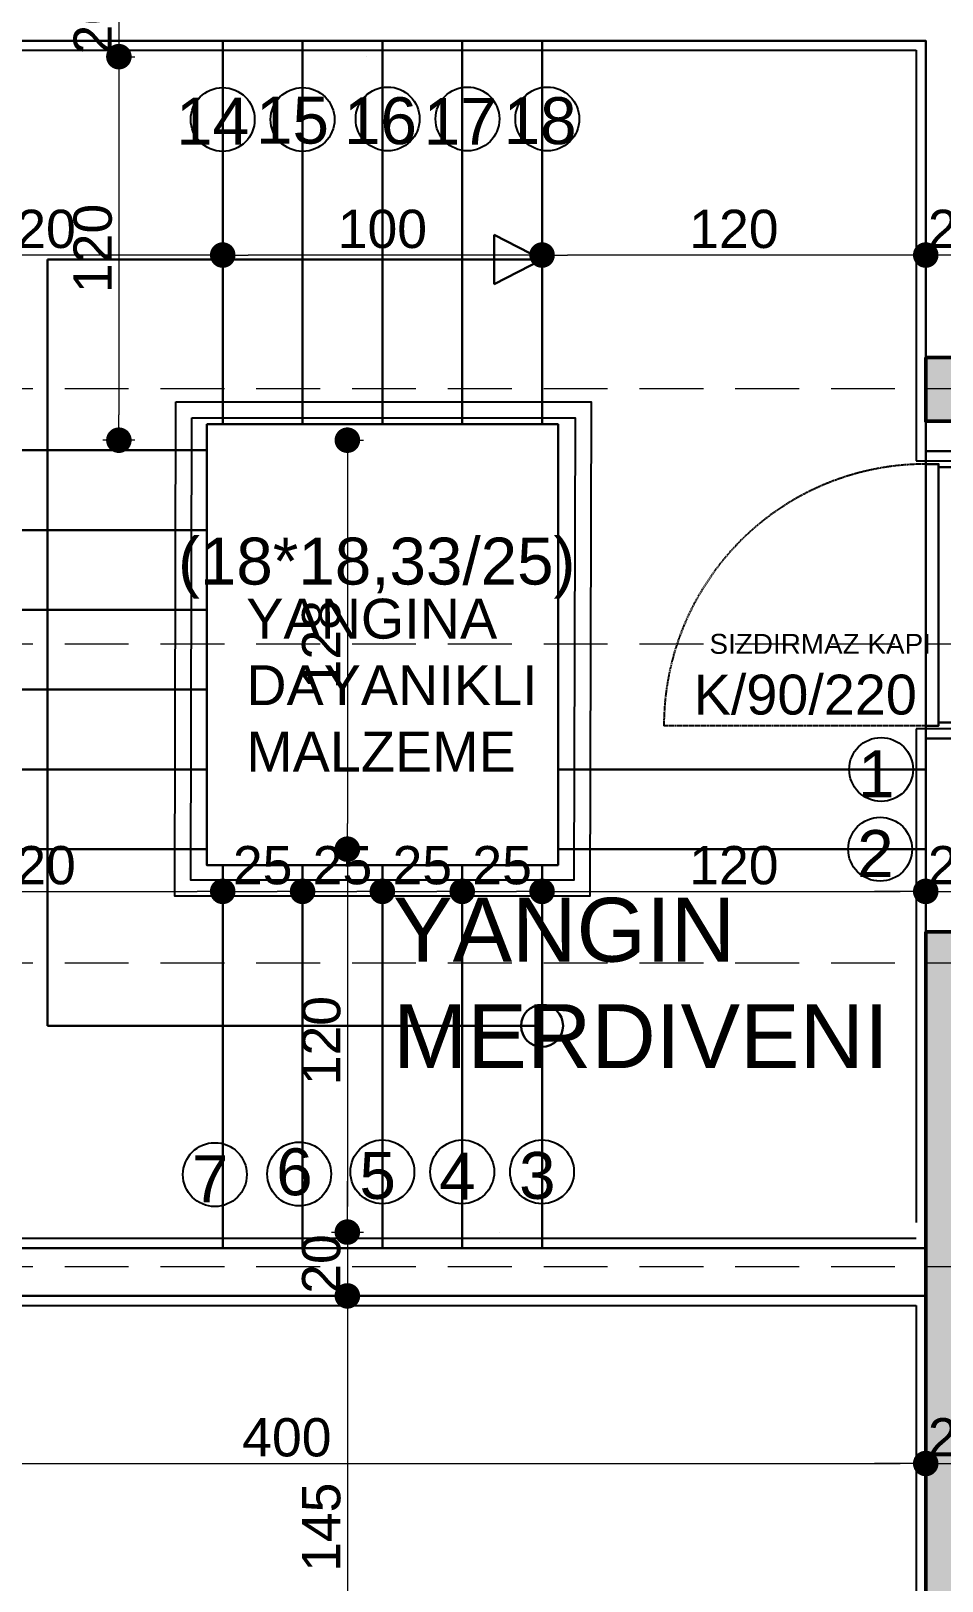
# Model space of a CAD drawing. Header units: millimetres. Extents: x 38129 to 72024, y -56282 to 16512.
# Drawn here: x 45683 to 45968.3, y -44649.3 to -44163.5 of the extents above; entities that cross this region are included whole.
import ezdxf

# ---------------------------------------------------------------- set-up
doc = ezdxf.new("R2010")
doc.units = ezdxf.units.MM
doc.linetypes.add('HIDDEN', pattern=[0.375, 0.25, -0.125])
for name, color, linetype, lineweight in [('AKS', 55, 'HIDDEN', 0), ('COLUMN4', 3, 'Continuous', 50), ('DIŞÖLÇÜ', 37, 'Continuous', 0), ('DUVAR', 255, 'Continuous', 30), ('KAPI', 4, 'Continuous', 30), ('M', 210, 'Continuous', 30), ('mahal', 7, 'Continuous', 5), ('pencere+KAPI', 1, 'Continuous', 0), ('TARAMA', 252, 'Continuous', 0), ('ölçü İÇ', 31, 'Continuous', 0)]:
    doc.layers.add(name, color=color, linetype=linetype, lineweight=lineweight)
for name, color, linetype in [('HIDDEN', 1, 'HIDDEN'), ('sıva', 41, 'Continuous'), ('tefriş', 42, 'Continuous')]:
    doc.layers.add(name, color=color, linetype=linetype)
doc.styles.add('icdisolcu_yazi', font='arial.ttf')
doc.styles.get("Standard").update_dxf_attribs({"font": 'arial.ttf'})
doc.styles.add('style1', font='arial.ttf')
doc.dimstyles.new('İç Ölçü', dxfattribs={"dimtxt": 12, "dimasz": 8, "dimexe": 5, "dimexo": 0, "dimgap": 2, "dimtad": 1, "dimdec": 0, "dimzin": 12, "dimdsep": 46, "dimtxsty": 'icdisolcu_yazi', "dimblk": 'DOT', "dimcen": 8, "dimdle": 5, "dimclrd": 256, "dimclre": 256, "dimclrt": 7, "dimadec": 0, "dimazin": 3, "dimtfac": 1, "dimtdec": 0, "dimtix": 1, "dimtmove": 2, "dimatfit": 3, "dimldrblk": 'DOT', "dimfxl": 0, "dimtolj": 1, "dimtzin": 0, "dimlwd": -1, "dimlwe": -1, "dimarcsym": 0})

# ---------------------------------------------------------------- blocks, each defined once
blk = doc.blocks.new('*U12')
for p, q in [((4, 0), (0, 0)), ((86, 0), (90, 0))]:
    blk.add_line(p, q)
blk.add_lwpolyline([(4, 0), (86, 0), (86, -4), (4, -4)], close=True)
for points in [[(0, -20), (5, -20), (5, -4)], [(90, -20), (85, -20), (85, -4)]]:
    blk.add_lwpolyline(points)
at = {"layer": 'DUVAR'}
for p, q in [((0, 0), (0, -20)), ((90, 0), (90, -20))]:
    blk.add_line(p, q, dxfattribs=at)
at = {"layer": 'HIDDEN'}
blk.add_line((4, 0), (4, 82), dxfattribs=at)
blk.add_arc((4, 0), 82, 360, 90, dxfattribs=at)
blk = doc.blocks.new('_Dot')
at = {"color": 0, "lineweight": -2}
blk.add_line((-0.5, 0), (-1, 0), dxfattribs=at)
at = {"color": 0, "lineweight": 30, "const_width": 0.5}
blk.add_lwpolyline([(-0.25, 0, 1), (0.25, 0, 1)], format="xyb", close=True, dxfattribs=at)
blk = doc.blocks.new('*D852')
at = {"layer": 'Defpoints', "color": 0, "lineweight": 120, "transparency": 16777216}
for p in [(45710.56, -44151.57), (45710.56, -44171.57), (45710.56, -44171.57)]:
    blk.add_point(p, dxfattribs=at)
at = {"layer": 'ölçü İÇ', "linetype": 'Continuous', "transparency": 16777216}
for p, q in [((45710.56, -44143.57), (45710.56, -44135.57)), ((45710.56, -44151.57), (45710.56, -44171.57)), ((45710.56, -44179.57), (45710.56, -44187.57))]:
    blk.add_line(p, q, dxfattribs=at)
at = {"layer": 'ölçü İÇ', "transparency": 16777216}
for p, q in [((45710.56, -44151.57), (45715.56, -44151.57)), ((45710.56, -44171.57), (45715.56, -44171.57))]:
    blk.add_line(p, q, dxfattribs=at)
at = {"layer": 'ölçü İÇ', "transparency": 16777216, "xscale": 8, "yscale": 8, "zscale": 8}
for p, rotation in [((45710.56, -44151.57), 270), ((45710.56, -44171.57), 90)]:
    blk.add_blockref('_Dot', p, dxfattribs=dict(at, rotation=rotation))
at = {"layer": 'ölçü İÇ', "color": 7, "transparency": 16777216, "insert": (45702.43, -44161.57), "char_height": 12, "attachment_point": 5, "rotation": 90, "style": 'icdisolcu_yazi'}
blk.add_mtext('\\A1;20', dxfattribs=at)
blk = doc.blocks.new('*D853')
at = {"layer": 'Defpoints', "color": 0, "lineweight": 120, "transparency": 16777216}
for p in [(45710.56, -44171.57), (45710.56, -44291.76), (45782.11, -44291.76)]:
    blk.add_point(p, dxfattribs=at)
at = {"layer": 'ölçü İÇ', "transparency": 16777216}
for p, q in [((45710.56, -44171.57), (45715.56, -44171.57)), ((45715.56, -44291.76), (45705.56, -44291.76))]:
    blk.add_line(p, q, dxfattribs=at)
at = {"layer": 'ölçü İÇ', "linetype": 'Continuous', "transparency": 16777216}
blk.add_line((45710.56, -44179.57), (45710.56, -44283.76), dxfattribs=at)
at = {"layer": 'ölçü İÇ', "transparency": 16777216, "xscale": 8, "yscale": 8, "zscale": 8}
for p, rotation in [((45710.56, -44171.57), 90), ((45710.56, -44291.76), 270)]:
    blk.add_blockref('_Dot', p, dxfattribs=dict(at, rotation=rotation))
at = {"layer": 'ölçü İÇ', "color": 7, "transparency": 16777216, "insert": (45702.43, -44231.67), "char_height": 12, "attachment_point": 5, "rotation": 90, "style": 'icdisolcu_yazi'}
blk.add_mtext('\\A1;120', dxfattribs=at)
blk = doc.blocks.new('*D854')
at = {"layer": 'Defpoints', "color": 0, "lineweight": 120, "transparency": 16777216}
for p in [(45782.11, -44291.76), (45782.11, -44419.92), (45782.11, -44419.92)]:
    blk.add_point(p, dxfattribs=at)
at = {"layer": 'ölçü İÇ', "transparency": 16777216}
for p, q in [((45782.11, -44291.76), (45787.11, -44291.76)), ((45782.11, -44419.92), (45787.11, -44419.92))]:
    blk.add_line(p, q, dxfattribs=at)
at = {"layer": 'ölçü İÇ', "linetype": 'Continuous', "transparency": 16777216}
blk.add_line((45782.11, -44299.76), (45782.11, -44411.92), dxfattribs=at)
at = {"layer": 'ölçü İÇ', "transparency": 16777216, "xscale": 8, "yscale": 8, "zscale": 8}
for p, rotation in [((45782.11, -44291.76), 90), ((45782.11, -44419.92), 270)]:
    blk.add_blockref('_Dot', p, dxfattribs=dict(at, rotation=rotation))
at = {"layer": 'ölçü İÇ', "color": 7, "transparency": 16777216, "insert": (45773.99, -44355.84), "char_height": 12, "attachment_point": 5, "rotation": 90, "style": 'icdisolcu_yazi'}
blk.add_mtext('\\A1;128', dxfattribs=at)
blk = doc.blocks.new('*D855')
at = {"layer": 'Defpoints', "color": 0, "lineweight": 120, "transparency": 16777216}
for p in [(45782.11, -44419.92), (45711.25, -44539.92), (45782.11, -44539.92)]:
    blk.add_point(p, dxfattribs=at)
at = {"layer": 'ölçü İÇ', "transparency": 16777216}
for p, q in [((45782.11, -44419.92), (45787.11, -44419.92)), ((45777.11, -44539.92), (45787.11, -44539.92))]:
    blk.add_line(p, q, dxfattribs=at)
at = {"layer": 'ölçü İÇ', "linetype": 'Continuous', "transparency": 16777216}
blk.add_line((45782.11, -44427.92), (45782.11, -44531.92), dxfattribs=at)
at = {"layer": 'ölçü İÇ', "transparency": 16777216, "xscale": 8, "yscale": 8, "zscale": 8}
for p, rotation in [((45782.11, -44419.92), 90), ((45782.11, -44539.92), 270)]:
    blk.add_blockref('_Dot', p, dxfattribs=dict(at, rotation=rotation))
at = {"layer": 'ölçü İÇ', "color": 7, "transparency": 16777216, "insert": (45773.99, -44479.92), "char_height": 12, "attachment_point": 5, "rotation": 90, "style": 'icdisolcu_yazi'}
blk.add_mtext('\\A1;120', dxfattribs=at)
blk = doc.blocks.new('*D856')
at = {"layer": 'Defpoints', "color": 0, "lineweight": 120, "transparency": 16777216}
for p in [(45782.11, -44539.92), (45782.11, -44559.92), (45782.11, -44559.92)]:
    blk.add_point(p, dxfattribs=at)
at = {"layer": 'ölçü İÇ', "linetype": 'Continuous', "transparency": 16777216}
for p, q in [((45782.11, -44531.92), (45782.11, -44523.92)), ((45782.11, -44539.92), (45782.11, -44559.92)), ((45782.11, -44567.92), (45782.11, -44575.92))]:
    blk.add_line(p, q, dxfattribs=at)
at = {"layer": 'ölçü İÇ', "transparency": 16777216}
for p, q in [((45782.11, -44539.92), (45787.11, -44539.92)), ((45782.11, -44559.92), (45787.11, -44559.92))]:
    blk.add_line(p, q, dxfattribs=at)
at = {"layer": 'ölçü İÇ', "transparency": 16777216, "xscale": 8, "yscale": 8, "zscale": 8}
for p, rotation in [((45782.11, -44539.92), 270), ((45782.11, -44559.92), 90)]:
    blk.add_blockref('_Dot', p, dxfattribs=dict(at, rotation=rotation))
at = {"layer": 'ölçü İÇ', "color": 7, "transparency": 16777216, "insert": (45773.99, -44549.92), "char_height": 12, "attachment_point": 5, "rotation": 90, "style": 'icdisolcu_yazi'}
blk.add_mtext('\\A1;20', dxfattribs=at)
blk = doc.blocks.new('*D857')
at = {"layer": 'Defpoints', "color": 0, "lineweight": 120, "transparency": 16777216}
for p in [(45782.11, -44559.92), (45782.11, -44704.92), (45852.98, -44704.92)]:
    blk.add_point(p, dxfattribs=at)
at = {"layer": 'ölçü İÇ', "transparency": 16777216}
for p, q in [((45782.11, -44559.92), (45787.11, -44559.92)), ((45787.11, -44704.92), (45777.11, -44704.92))]:
    blk.add_line(p, q, dxfattribs=at)
at = {"layer": 'ölçü İÇ', "linetype": 'Continuous', "transparency": 16777216}
blk.add_line((45782.11, -44567.92), (45782.11, -44696.92), dxfattribs=at)
at = {"layer": 'ölçü İÇ', "transparency": 16777216, "xscale": 8, "yscale": 8, "zscale": 8}
for p, rotation in [((45782.11, -44559.92), 90), ((45782.11, -44704.92), 270)]:
    blk.add_blockref('_Dot', p, dxfattribs=dict(at, rotation=rotation))
at = {"layer": 'ölçü İÇ', "color": 7, "transparency": 16777216, "insert": (45773.99, -44632.42), "char_height": 12, "attachment_point": 5, "rotation": 90, "style": 'icdisolcu_yazi'}
blk.add_mtext('\\A1;145', dxfattribs=at)
blk = doc.blocks.new('*D863')
at = {"layer": 'Defpoints', "color": 0, "lineweight": 120, "transparency": 16777216}
for p in [(45563.09, -44567.42), (45963.23, -44612.42), (45963.23, -44612.44)]:
    blk.add_point(p, dxfattribs=at)
at = {"layer": 'ölçü İÇ', "transparency": 16777216}
for p, q in [((45563.09, -44607.44), (45563.09, -44617.44)), ((45963.23, -44612.42), (45963.23, -44617.44))]:
    blk.add_line(p, q, dxfattribs=at)
at = {"layer": 'ölçü İÇ', "linetype": 'Continuous', "transparency": 16777216}
blk.add_line((45571.09, -44612.44), (45955.23, -44612.44), dxfattribs=at)
at = {"layer": 'ölçü İÇ', "transparency": 16777216, "xscale": 8, "yscale": 8, "zscale": 8, "rotation": 180}
blk.add_blockref('_Dot', (45563.09, -44612.44), dxfattribs=at)
at = {"layer": 'ölçü İÇ', "transparency": 16777216, "xscale": 8, "yscale": 8, "zscale": 8}
blk.add_blockref('_Dot', (45963.23, -44612.44), dxfattribs=at)
at = {"layer": 'ölçü İÇ', "color": 7, "transparency": 16777216, "insert": (45763.16, -44604.31), "char_height": 12, "attachment_point": 5, "style": 'icdisolcu_yazi'}
blk.add_mtext('\\A1;400', dxfattribs=at)
blk = doc.blocks.new('*D864')
at = {"layer": 'Defpoints', "color": 0, "lineweight": 120, "transparency": 16777216}
for p in [(45963.23, -44612.42), (45983.23, -44612.42), (45983.23, -44612.44)]:
    blk.add_point(p, dxfattribs=at)
at = {"layer": 'ölçü İÇ', "linetype": 'Continuous', "transparency": 16777216}
for p, q in [((45955.23, -44612.44), (45947.23, -44612.44)), ((45963.23, -44612.44), (45983.23, -44612.44)), ((45991.23, -44612.44), (45999.23, -44612.44))]:
    blk.add_line(p, q, dxfattribs=at)
at = {"layer": 'ölçü İÇ', "transparency": 16777216}
for p, q in [((45963.23, -44612.42), (45963.23, -44617.44)), ((45983.23, -44612.42), (45983.23, -44617.44))]:
    blk.add_line(p, q, dxfattribs=at)
at = {"layer": 'ölçü İÇ', "transparency": 16777216, "xscale": 8, "yscale": 8, "zscale": 8}
blk.add_blockref('_Dot', (45963.23, -44612.44), dxfattribs=at)
at = {"layer": 'ölçü İÇ', "transparency": 16777216, "xscale": 8, "yscale": 8, "zscale": 8, "rotation": 180}
blk.add_blockref('_Dot', (45983.23, -44612.44), dxfattribs=at)
at = {"layer": 'ölçü İÇ', "color": 7, "transparency": 16777216, "insert": (45973.23, -44604.31), "char_height": 12, "attachment_point": 5, "style": 'icdisolcu_yazi'}
blk.add_mtext('\\A1;20', dxfattribs=at)
blk = doc.blocks.new('*D867')
at = {"layer": 'Defpoints', "color": 0, "lineweight": 120, "transparency": 16777216}
for p in [(45743.08, -44419.92), (45623.08, -44433.15), (45743.08, -44433.15)]:
    blk.add_point(p, dxfattribs=at)
at = {"layer": 'ölçü İÇ', "transparency": 16777216}
for p, q in [((45623.08, -44433.15), (45623.08, -44428.15)), ((45743.08, -44428.15), (45743.08, -44438.15))]:
    blk.add_line(p, q, dxfattribs=at)
at = {"layer": 'ölçü İÇ', "linetype": 'Continuous', "transparency": 16777216}
blk.add_line((45631.08, -44433.15), (45735.08, -44433.15), dxfattribs=at)
at = {"layer": 'ölçü İÇ', "transparency": 16777216, "xscale": 8, "yscale": 8, "zscale": 8, "rotation": 180}
blk.add_blockref('_Dot', (45623.08, -44433.15), dxfattribs=at)
at = {"layer": 'ölçü İÇ', "transparency": 16777216, "xscale": 8, "yscale": 8, "zscale": 8}
blk.add_blockref('_Dot', (45743.08, -44433.15), dxfattribs=at)
at = {"layer": 'ölçü İÇ', "color": 7, "transparency": 16777216, "insert": (45683.08, -44425.02), "char_height": 12, "attachment_point": 5, "style": 'icdisolcu_yazi'}
blk.add_mtext('\\A1;120', dxfattribs=at)
blk = doc.blocks.new('*D868')
at = {"layer": 'Defpoints', "color": 0, "lineweight": 120, "transparency": 16777216}
for p in [(45743.08, -44419.92), (45768.08, -44433.15), (45768.08, -44433.15)]:
    blk.add_point(p, dxfattribs=at)
at = {"layer": 'ölçü İÇ', "transparency": 16777216}
for p, q in [((45743.08, -44428.15), (45743.08, -44438.15)), ((45768.08, -44433.15), (45768.08, -44428.15))]:
    blk.add_line(p, q, dxfattribs=at)
at = {"layer": 'ölçü İÇ', "linetype": 'Continuous', "transparency": 16777216}
blk.add_line((45751.08, -44433.15), (45760.08, -44433.15), dxfattribs=at)
at = {"layer": 'ölçü İÇ', "transparency": 16777216, "xscale": 8, "yscale": 8, "zscale": 8, "rotation": 180}
blk.add_blockref('_Dot', (45743.08, -44433.15), dxfattribs=at)
at = {"layer": 'ölçü İÇ', "transparency": 16777216, "xscale": 8, "yscale": 8, "zscale": 8}
blk.add_blockref('_Dot', (45768.08, -44433.15), dxfattribs=at)
at = {"layer": 'ölçü İÇ', "color": 7, "transparency": 16777216, "insert": (45755.58, -44425.02), "char_height": 12, "attachment_point": 5, "style": 'icdisolcu_yazi'}
blk.add_mtext('\\A1;25', dxfattribs=at)
blk = doc.blocks.new('*D869')
at = {"layer": 'Defpoints', "color": 0, "lineweight": 120, "transparency": 16777216}
for p in [(45768.08, -44433.15), (45793.08, -44433.15), (45793.08, -44438.6)]:
    blk.add_point(p, dxfattribs=at)
at = {"layer": 'ölçü İÇ', "transparency": 16777216}
for p, q in [((45768.08, -44433.15), (45768.08, -44428.15)), ((45793.08, -44438.15), (45793.08, -44428.15))]:
    blk.add_line(p, q, dxfattribs=at)
at = {"layer": 'ölçü İÇ', "linetype": 'Continuous', "transparency": 16777216}
blk.add_line((45776.08, -44433.15), (45785.08, -44433.15), dxfattribs=at)
at = {"layer": 'ölçü İÇ', "transparency": 16777216, "xscale": 8, "yscale": 8, "zscale": 8, "rotation": 180}
blk.add_blockref('_Dot', (45768.08, -44433.15), dxfattribs=at)
at = {"layer": 'ölçü İÇ', "transparency": 16777216, "xscale": 8, "yscale": 8, "zscale": 8}
blk.add_blockref('_Dot', (45793.08, -44433.15), dxfattribs=at)
at = {"layer": 'ölçü İÇ', "color": 7, "transparency": 16777216, "insert": (45780.58, -44425.02), "char_height": 12, "attachment_point": 5, "style": 'icdisolcu_yazi'}
blk.add_mtext('\\A1;25', dxfattribs=at)
blk = doc.blocks.new('*D870')
at = {"layer": 'Defpoints', "color": 0, "lineweight": 120, "transparency": 16777216}
for p in [(45818.08, -44433.15), (45793.08, -44438.6), (45818.08, -44438.27)]:
    blk.add_point(p, dxfattribs=at)
at = {"layer": 'ölçü İÇ', "transparency": 16777216}
for p, q in [((45793.08, -44438.15), (45793.08, -44428.15)), ((45818.08, -44438.15), (45818.08, -44428.15))]:
    blk.add_line(p, q, dxfattribs=at)
at = {"layer": 'ölçü İÇ', "linetype": 'Continuous', "transparency": 16777216}
blk.add_line((45801.08, -44433.15), (45810.08, -44433.15), dxfattribs=at)
at = {"layer": 'ölçü İÇ', "transparency": 16777216, "xscale": 8, "yscale": 8, "zscale": 8, "rotation": 180}
blk.add_blockref('_Dot', (45793.08, -44433.15), dxfattribs=at)
at = {"layer": 'ölçü İÇ', "transparency": 16777216, "xscale": 8, "yscale": 8, "zscale": 8}
blk.add_blockref('_Dot', (45818.08, -44433.15), dxfattribs=at)
at = {"layer": 'ölçü İÇ', "color": 7, "transparency": 16777216, "insert": (45805.58, -44425.02), "char_height": 12, "attachment_point": 5, "style": 'icdisolcu_yazi'}
blk.add_mtext('\\A1;25', dxfattribs=at)
blk = doc.blocks.new('*D871')
at = {"layer": 'Defpoints', "color": 0, "lineweight": 120, "transparency": 16777216}
for p in [(45843.08, -44433.15), (45818.08, -44438.27), (45843.08, -44436.97)]:
    blk.add_point(p, dxfattribs=at)
at = {"layer": 'ölçü İÇ', "transparency": 16777216}
for p, q in [((45818.08, -44438.15), (45818.08, -44428.15)), ((45843.08, -44436.97), (45843.08, -44428.15))]:
    blk.add_line(p, q, dxfattribs=at)
at = {"layer": 'ölçü İÇ', "linetype": 'Continuous', "transparency": 16777216}
blk.add_line((45826.08, -44433.15), (45835.08, -44433.15), dxfattribs=at)
at = {"layer": 'ölçü İÇ', "transparency": 16777216, "xscale": 8, "yscale": 8, "zscale": 8, "rotation": 180}
blk.add_blockref('_Dot', (45818.08, -44433.15), dxfattribs=at)
at = {"layer": 'ölçü İÇ', "transparency": 16777216, "xscale": 8, "yscale": 8, "zscale": 8}
blk.add_blockref('_Dot', (45843.08, -44433.15), dxfattribs=at)
at = {"layer": 'ölçü İÇ', "color": 7, "transparency": 16777216, "insert": (45830.58, -44425.02), "char_height": 12, "attachment_point": 5, "style": 'icdisolcu_yazi'}
blk.add_mtext('\\A1;25', dxfattribs=at)
blk = doc.blocks.new('*D872')
at = {"layer": 'Defpoints', "color": 0, "lineweight": 120, "transparency": 16777216}
for p in [(45963.23, -44433.15), (45963.23, -44433.19), (45843.08, -44436.97)]:
    blk.add_point(p, dxfattribs=at)
at = {"layer": 'ölçü İÇ', "transparency": 16777216}
for p, q in [((45843.08, -44436.97), (45843.08, -44428.15)), ((45963.23, -44433.19), (45963.23, -44428.15))]:
    blk.add_line(p, q, dxfattribs=at)
at = {"layer": 'ölçü İÇ', "linetype": 'Continuous', "transparency": 16777216}
blk.add_line((45851.08, -44433.15), (45955.23, -44433.15), dxfattribs=at)
at = {"layer": 'ölçü İÇ', "transparency": 16777216, "xscale": 8, "yscale": 8, "zscale": 8, "rotation": 180}
blk.add_blockref('_Dot', (45843.08, -44433.15), dxfattribs=at)
at = {"layer": 'ölçü İÇ', "transparency": 16777216, "xscale": 8, "yscale": 8, "zscale": 8}
blk.add_blockref('_Dot', (45963.23, -44433.15), dxfattribs=at)
at = {"layer": 'ölçü İÇ', "color": 7, "transparency": 16777216, "insert": (45903.15, -44425.02), "char_height": 12, "attachment_point": 5, "style": 'icdisolcu_yazi'}
blk.add_mtext('\\A1;120', dxfattribs=at)
blk = doc.blocks.new('*D873')
at = {"layer": 'Defpoints', "color": 0, "lineweight": 120, "transparency": 16777216}
for p in [(45963.23, -44433.19), (45983.23, -44433.15), (45983.23, -44433.2)]:
    blk.add_point(p, dxfattribs=at)
at = {"layer": 'ölçü İÇ', "transparency": 16777216}
for p, q in [((45963.23, -44433.19), (45963.23, -44428.15)), ((45983.23, -44433.2), (45983.23, -44428.15))]:
    blk.add_line(p, q, dxfattribs=at)
at = {"layer": 'ölçü İÇ', "linetype": 'Continuous', "transparency": 16777216}
for p, q in [((45955.23, -44433.15), (45947.23, -44433.15)), ((45963.23, -44433.15), (45983.23, -44433.15)), ((45991.23, -44433.15), (45999.23, -44433.15))]:
    blk.add_line(p, q, dxfattribs=at)
at = {"layer": 'ölçü İÇ', "transparency": 16777216, "xscale": 8, "yscale": 8, "zscale": 8}
blk.add_blockref('_Dot', (45963.23, -44433.15), dxfattribs=at)
at = {"layer": 'ölçü İÇ', "transparency": 16777216, "xscale": 8, "yscale": 8, "zscale": 8, "rotation": 180}
blk.add_blockref('_Dot', (45983.23, -44433.15), dxfattribs=at)
at = {"layer": 'ölçü İÇ', "color": 7, "transparency": 16777216, "insert": (45973.23, -44425.02), "char_height": 12, "attachment_point": 5, "style": 'icdisolcu_yazi'}
blk.add_mtext('\\A1;20', dxfattribs=at)
blk = doc.blocks.new('*D876')
at = {"layer": 'Defpoints', "color": 0, "lineweight": 120, "transparency": 16777216}
for p in [(45963.23, -44224.04), (45983.23, -44222.01), (45963.23, -44233.74)]:
    blk.add_point(p, dxfattribs=at)
at = {"layer": 'ölçü İÇ', "transparency": 16777216}
for p, q in [((45963.23, -44228.74), (45963.23, -44238.74)), ((45983.23, -44228.74), (45983.23, -44238.74))]:
    blk.add_line(p, q, dxfattribs=at)
at = {"layer": 'ölçü İÇ', "linetype": 'Continuous', "transparency": 16777216}
for p, q in [((45955.23, -44233.74), (45947.23, -44233.74)), ((45983.23, -44233.74), (45963.23, -44233.74)), ((45991.23, -44233.74), (45999.23, -44233.74))]:
    blk.add_line(p, q, dxfattribs=at)
at = {"layer": 'ölçü İÇ', "transparency": 16777216, "xscale": 8, "yscale": 8, "zscale": 8}
blk.add_blockref('_Dot', (45963.23, -44233.74), dxfattribs=at)
at = {"layer": 'ölçü İÇ', "transparency": 16777216, "xscale": 8, "yscale": 8, "zscale": 8, "rotation": 180}
blk.add_blockref('_Dot', (45983.23, -44233.74), dxfattribs=at)
at = {"layer": 'ölçü İÇ', "color": 7, "transparency": 16777216, "insert": (45973.23, -44225.62), "char_height": 12, "attachment_point": 5, "style": 'icdisolcu_yazi'}
blk.add_mtext('\\A1;20', dxfattribs=at)
blk = doc.blocks.new('*D877')
at = {"layer": 'Defpoints', "color": 0, "lineweight": 120, "transparency": 16777216}
for p in [(45963.23, -44224.04), (45843.08, -44233.74), (45843.08, -44233.74)]:
    blk.add_point(p, dxfattribs=at)
at = {"layer": 'ölçü İÇ', "transparency": 16777216}
for p, q in [((45843.08, -44233.74), (45843.08, -44228.74)), ((45963.23, -44228.74), (45963.23, -44238.74))]:
    blk.add_line(p, q, dxfattribs=at)
at = {"layer": 'ölçü İÇ', "linetype": 'Continuous', "transparency": 16777216}
blk.add_line((45955.23, -44233.74), (45851.08, -44233.74), dxfattribs=at)
at = {"layer": 'ölçü İÇ', "transparency": 16777216, "xscale": 8, "yscale": 8, "zscale": 8, "rotation": 180}
blk.add_blockref('_Dot', (45843.08, -44233.74), dxfattribs=at)
at = {"layer": 'ölçü İÇ', "transparency": 16777216, "xscale": 8, "yscale": 8, "zscale": 8}
blk.add_blockref('_Dot', (45963.23, -44233.74), dxfattribs=at)
at = {"layer": 'ölçü İÇ', "color": 7, "transparency": 16777216, "insert": (45903.16, -44225.62), "char_height": 12, "attachment_point": 5, "style": 'icdisolcu_yazi'}
blk.add_mtext('\\A1;120', dxfattribs=at)
blk = doc.blocks.new('*D878')
at = {"layer": 'Defpoints', "color": 0, "lineweight": 120, "transparency": 16777216}
for p in [(45743.08, -44233.74), (45743.08, -44233.74), (45843.08, -44233.74)]:
    blk.add_point(p, dxfattribs=at)
at = {"layer": 'ölçü İÇ', "transparency": 16777216}
for p, q in [((45743.08, -44233.74), (45743.08, -44228.74)), ((45843.08, -44233.74), (45843.08, -44228.74))]:
    blk.add_line(p, q, dxfattribs=at)
at = {"layer": 'ölçü İÇ', "linetype": 'Continuous', "transparency": 16777216}
blk.add_line((45835.08, -44233.74), (45751.08, -44233.74), dxfattribs=at)
at = {"layer": 'ölçü İÇ', "transparency": 16777216, "xscale": 8, "yscale": 8, "zscale": 8, "rotation": 180}
blk.add_blockref('_Dot', (45743.08, -44233.74), dxfattribs=at)
at = {"layer": 'ölçü İÇ', "transparency": 16777216, "xscale": 8, "yscale": 8, "zscale": 8}
blk.add_blockref('_Dot', (45843.08, -44233.74), dxfattribs=at)
at = {"layer": 'ölçü İÇ', "color": 7, "transparency": 16777216, "insert": (45793.08, -44225.62), "char_height": 12, "attachment_point": 5, "style": 'icdisolcu_yazi'}
blk.add_mtext('\\A1;100', dxfattribs=at)
blk = doc.blocks.new('*D879')
at = {"layer": 'Defpoints', "color": 0, "lineweight": 120, "transparency": 16777216}
for p in [(45623.08, -44233.74), (45623.08, -44233.74), (45743.08, -44233.74)]:
    blk.add_point(p, dxfattribs=at)
at = {"layer": 'ölçü İÇ', "transparency": 16777216}
for p, q in [((45623.08, -44233.74), (45623.08, -44228.74)), ((45743.08, -44233.74), (45743.08, -44228.74))]:
    blk.add_line(p, q, dxfattribs=at)
at = {"layer": 'ölçü İÇ', "linetype": 'Continuous', "transparency": 16777216}
blk.add_line((45735.08, -44233.74), (45631.08, -44233.74), dxfattribs=at)
at = {"layer": 'ölçü İÇ', "transparency": 16777216, "xscale": 8, "yscale": 8, "zscale": 8, "rotation": 180}
blk.add_blockref('_Dot', (45623.08, -44233.74), dxfattribs=at)
at = {"layer": 'ölçü İÇ', "transparency": 16777216, "xscale": 8, "yscale": 8, "zscale": 8}
blk.add_blockref('_Dot', (45743.08, -44233.74), dxfattribs=at)
at = {"layer": 'ölçü İÇ', "color": 7, "transparency": 16777216, "insert": (45683.08, -44225.62), "char_height": 12, "attachment_point": 5, "style": 'icdisolcu_yazi'}
blk.add_mtext('\\A1;120', dxfattribs=at)
blk = doc.blocks.new('wertertw')
at = {"layer": 'TARAMA', "lineweight": -3}
h = blk.add_hatch(dxfattribs=at)
h.set_pattern_fill('ANSI33', color=256, scale=2.5, style=0)
h.set_pattern_definition([(45, (-86643.698, -32547.66), (-11.2253202, 11.2253202), []), (45, (-86632.472, -32547.66), (-11.2253202, 11.2253202), [7.9375, -3.96875])])
h.paths.add_polyline_path([(-616.25, 351.94), (-616.25, -88.06), (-306.25, -88.06), (-306.25, -68.06), (-596.25, -68.06), (-596.25, 331.94), (-306.25, 331.94), (-306.25, 351.94)])
h.paths.add_polyline_path([(38.75, -338.06), (78.75, -338.06), (78.75, -378.06), (38.75, -378.06)])
h.paths.add_polyline_path([(-471.25, -318.06), (-441.25, -318.06), (-441.25, -378.06), (-471.25, -378.06)])
h.paths.add_polyline_path([(-961.25, -318.06), (-931.25, -318.06), (-931.25, -378.06), (-961.25, -378.06)])
h.paths.add_polyline_path([(343.75, -163.06), (413.75, -163.06), (413.75, -198.06), (343.75, -198.06)])
h.paths.add_polyline_path([(8.75, -163.06), (78.75, -163.06), (78.75, -198.06), (8.75, -198.06)])
h.paths.add_polyline_path([(-1036.25, -148.06), (-906.25, -148.06), (-906.25, -178.06), (-1036.25, -178.06)])
h.paths.add_polyline_path([(-976.25, 256.94), (-916.25, 256.94), (-916.25, 226.94), (-976.25, 226.94)])
h.paths.add_polyline_path([(343.75, 459.44), (413.75, 459.44), (413.75, 424.44), (343.75, 424.44)])
h.paths.add_polyline_path([(8.75, 459.44), (78.75, 459.44), (78.75, 424.44), (8.75, 424.44)])
h.paths.add_polyline_path([(-616.25, 531.94), (-306.25, 531.94), (-306.25, 511.94), (-616.25, 511.94)])
h.paths.add_polyline_path([(-976.25, 656.94), (-916.25, 656.94), (-916.25, 626.94), (-976.25, 626.94)])
h.paths.add_polyline_path([(-616.25, 971.94), (-306.25, 971.94), (-306.25, 951.94), (-616.25, 951.94)])
h.paths.add_polyline_path([(343.75, 1081.94), (413.75, 1081.94), (413.75, 1046.94), (343.75, 1046.94)])
h.paths.add_polyline_path([(8.75, 1081.94), (78.75, 1081.94), (78.75, 1046.94), (8.75, 1046.94)])
h.paths.add_polyline_path([(-1036.25, 1061.94), (-906.25, 1061.94), (-906.25, 1031.94), (-1036.25, 1031.94)])
h.paths.add_polyline_path([(-931.25, 1286.94), (-901.25, 1286.94), (-901.25, 1226.94), (-931.25, 1226.94)])
h.paths.add_polyline_path([(68.75, 1332.04), (108.75, 1332.04), (108.75, 1292.04), (68.75, 1292.04)])
h.paths.add_polyline_path([(-511.25, 1332.04), (-481.25, 1332.04), (-481.25, 1252.04), (-511.25, 1252.04)])
at = {"layer": 'COLUMN4', "color": 3}
for points in [[(-616.25, 531.94), (-306.25, 531.94), (-306.25, 511.94), (-616.25, 511.94)], [(-616.25, 351.94), (-616.25, -88.06), (-306.25, -88.06), (-306.25, -68.06), (-596.25, -68.06), (-596.25, 331.94), (-306.25, 331.94), (-306.25, 351.94)]]:
    blk.add_lwpolyline(points, close=True, dxfattribs=at)

msp = doc.modelspace()

# ---------------------------------------------------------------- linework, layer by layer
at = {"layer": 'AKS', "ltscale": 80}
for p, q in [((47273.6, -44275.66), (45234.91, -44275.66)), ((47273.6, -44355.66), (45234.91, -44355.66)), ((47273.6, -44455.66), (45234.91, -44455.66)), ((47273.6, -44550.83), (45234.91, -44550.83))]:
    msp.add_line(p, q, dxfattribs=at)
at = {"layer": 'DUVAR'}
for p, q in [((45788.08, -44171.57), (45788.08, -44171.57)), ((45788.08, -44171.57), (45788.08, -44171.57)), ((45963.23, -44265.74), (46258.29, -44265.74)), ((45829.71, -44539.92), (45829.71, -44539.92)), ((45829.71, -44539.92), (45829.71, -44539.92)), ((45963.23, -44544.92), (45663.9, -44544.92)), ((45663.9, -44559.92), (45963.23, -44559.92))]:
    msp.add_line(p, q, dxfattribs=at)
for points in [[(45963.23, -44265.74), (45963.23, -44166.57), (45663.08, -44166.57)], [(45963.23, -44295.24), (45963.23, -44285.74)], [(45963.22, -44461.74), (45963.23, -44381.24)]]:
    msp.add_lwpolyline(points, dxfattribs=at)
at = {"layer": 'M'}
for p, q in [((45843.08, -44235.15), (45828.13, -44227.43)), ((45828.13, -44227.43), (45828.13, -44235.15)), ((45688.25, -44475.28), (45688.25, -44235.15)), ((45688.25, -44235.15), (45843.08, -44235.15)), ((45843.08, -44235.15), (45828.13, -44242.87)), ((45828.13, -44242.87), (45828.13, -44235.15)), ((45618.08, -44294.92), (45738.08, -44294.92)), ((45618.08, -44319.92), (45738.08, -44319.92)), ((45618.08, -44344.92), (45738.08, -44344.92)), ((45618.08, -44369.92), (45738.08, -44369.92)), ((45618.08, -44394.92), (45738.08, -44394.92)), ((45848.09, -44394.92), (45963.23, -44394.94)), ((45618.08, -44419.92), (45738.08, -44419.92)), ((45848.08, -44419.92), (45963.23, -44419.94)), ((45843.08, -44475.28), (45688.25, -44475.28))]:
    msp.add_line(p, q, dxfattribs=at)
for points in [[(45743.08, -44286.76), (45743.08, -44166.57)], [(45768.08, -44286.76), (45768.08, -44166.57)], [(45793.08, -44286.76), (45793.08, -44166.57)], [(45818.08, -44286.76), (45818.08, -44166.57)], [(45843.08, -44286.76), (45843.08, -44166.57)], [(45738.08, -44286.76), (45848.08, -44286.76), (45848.08, -44424.92), (45738.08, -44424.92), (45738.08, -44286.76)], [(45743.08, -44544.92), (45743.08, -44424.92)], [(45768.08, -44544.92), (45768.08, -44424.92)], [(45793.08, -44544.92), (45793.08, -44424.92)], [(45818.08, -44544.92), (45818.08, -44424.92)], [(45843.08, -44544.92), (45843.08, -44424.92)]]:
    msp.add_lwpolyline(points, dxfattribs=at)
msp.add_circle((45843.08, -44475.28), 6.58, dxfattribs=at)
at = {"layer": 'sıva'}
for p, q in [((45663.21, -44169.57), (45960.23, -44169.57)), ((45960.23, -44169.57), (45960.23, -44298.24)), ((45960.23, -44298.24), (45986.23, -44298.24)), ((45986.23, -44382.24), (45960.23, -44382.24)), ((45960.23, -44382.24), (45960.23, -44536.92)), ((45960.23, -44541.92), (45663.21, -44541.92)), ((45663.21, -44562.92), (45960.23, -44562.92)), ((45960.23, -44562.92), (45960.23, -44701.92))]:
    msp.add_line(p, q, dxfattribs=at)
at = {"layer": 'tefriş'}
for points in [[(45728.43, -44279.76), (45858.43, -44279.76), (45858.08, -44434.6), (45728.08, -44434.6)], [(45733.43, -44284.76), (45853.43, -44284.76), (45853.08, -44429.6), (45733.08, -44429.6)]]:
    msp.add_lwpolyline(points, close=True, dxfattribs=at)
for centre in [(45743.08, -44191.26), (45768.08, -44191.26), (45794.71, -44191.08), (45819.71, -44191.08), (45844.71, -44191.08), (45949.25, -44394.94), (45948.95, -44419.94), (45740.62, -44521.9), (45767.02, -44521.71), (45793.08, -44521.04), (45818.08, -44521.04), (45843.08, -44521.04)]:
    msp.add_circle(centre, 10, dxfattribs=at)

# ---------------------------------------------------------------- block references
at = {"layer": 'DIŞÖLÇÜ'}
msp.add_blockref('wertertw', (46579.46, -44797.76), dxfattribs=at)
at = {"layer": 'KAPI', "rotation": 90}
msp.add_blockref('*U12', (45963.23, -44385.24), dxfattribs=at)

# ---------------------------------------------------------------- texts
at = {"layer": 'mahal', "insert": (45796.44, -44435.17), "char_height": 20, "attachment_point": 1}
msp.add_mtext_dynamic_manual_height_columns('YANGIN MERDIVENI', width=250.3432, gutter_width=12.5, heights=[0], dxfattribs=at)
at = {"layer": 'pencere+KAPI', "attachment_point": 1, "rotation": 0, "style": 'style1'}
for s, insert, char_height, width in [('YANGINA DAYANIKLI MALZEME', (45750.45, -44341.44), 12.5, 27.0954), ('SIZDIRMAZ KAPI', (45895.49, -44352.45), 6.25, 82.3221), ('K/90/220', (45890.55, -44365.23), 12.5, 27.0954)]:
    msp.add_mtext(s, dxfattribs=dict(at, insert=insert, char_height=char_height, width=width))
at = {"layer": 'tefriş', "char_height": 14.7, "width": 26.4931, "attachment_point": 9}
for s, insert in [('14', (45751.34, -44199.14)), ('15', (45776.35, -44199.02)), ('16', (45803.89, -44199.19)), ('17', (45828.89, -44199.19)), ('18', (45853.89, -44199.19)), ('(18*18,33/25)', (45853.52, -44341.42)), ('1', (45953.47, -44403.63)), ('2', (45953.17, -44428.63)), ('7', (45744.84, -44530.58)), ('6', (45771.24, -44528.58)), ('5', (45797.3, -44529.72)), ('4', (45822.3, -44529.72)), ('3', (45847.3, -44529.72))]:
    msp.add_mtext(s, dxfattribs=dict(at, insert=insert))

# ---------------------------------------------------------------- dimensions: what is measured, and where the dimension line sits
at = {"layer": 'ölçü İÇ'}
for base, p1, p2, picture, middle in [((45710.56, -44171.57), (45710.56, -44151.57), (45710.56, -44171.57), '*D852', (45702.43, -44161.57)), ((45710.56, -44291.76), (45710.56, -44171.57), (45782.11, -44291.76), '*D853', (45702.43, -44231.67)), ((45782.11, -44419.92), (45782.11, -44291.76), (45782.11, -44419.92), '*D854', (45773.99, -44355.84)), ((45782.11, -44539.92), (45782.11, -44419.92), (45711.25, -44539.92), '*D855', (45773.99, -44479.92)), ((45782.11, -44559.92), (45782.11, -44539.92), (45782.11, -44559.92), '*D856', (45773.99, -44549.92)), ((45782.11, -44704.92), (45782.11, -44559.92), (45852.98, -44704.92), '*D857', (45773.99, -44632.42))]:
    dim = msp.add_linear_dim(base=base, p1=p1, p2=p2, angle=90, dimstyle='İç Ölçü', dxfattribs=at)
    dim.commit()
    dim.dimension.update_dxf_attribs({"geometry": picture, "text_midpoint": middle})
for base, p1, p2, picture, middle in [((45623.08, -44233.74), (45743.08, -44233.74), (45623.08, -44233.74), '*D879', (45683.08, -44225.62)), ((45743.08, -44233.74), (45843.08, -44233.74), (45743.08, -44233.74), '*D878', (45793.08, -44225.62)), ((45843.08, -44233.74), (45963.23, -44224.04), (45843.08, -44233.74), '*D877', (45903.16, -44225.62)), ((45963.23, -44233.74), (45983.23, -44222.01), (45963.23, -44224.04), '*D876', (45973.23, -44225.62)), ((45743.08, -44433.15), (45623.08, -44433.15), (45743.08, -44419.92), '*D867', (45683.08, -44425.02)), ((45768.08, -44433.15), (45743.08, -44419.92), (45768.08, -44433.15), '*D868', (45755.58, -44425.02)), ((45793.08, -44433.15), (45768.08, -44433.15), (45793.08, -44438.6), '*D869', (45780.58, -44425.02)), ((45818.08, -44433.15), (45793.08, -44438.6), (45818.08, -44438.27), '*D870', (45805.58, -44425.02)), ((45843.08, -44433.15), (45818.08, -44438.27), (45843.08, -44436.97), '*D871', (45830.58, -44425.02)), ((45963.23, -44433.15), (45843.08, -44436.97), (45963.23, -44433.19), '*D872', (45903.15, -44425.02)), ((45983.23, -44433.15), (45963.23, -44433.19), (45983.23, -44433.2), '*D873', (45973.23, -44425.02)), ((45963.23, -44612.44), (45563.09, -44567.42), (45963.23, -44612.42), '*D863', (45763.16, -44604.31)), ((45983.23, -44612.44), (45963.23, -44612.42), (45983.23, -44612.42), '*D864', (45973.23, -44604.31))]:
    dim = msp.add_linear_dim(base=base, p1=p1, p2=p2, dimstyle='İç Ölçü', dxfattribs=at)
    dim.commit()
    dim.dimension.update_dxf_attribs({"geometry": picture, "text_midpoint": middle})

doc.saveas('drawing.dxf')
